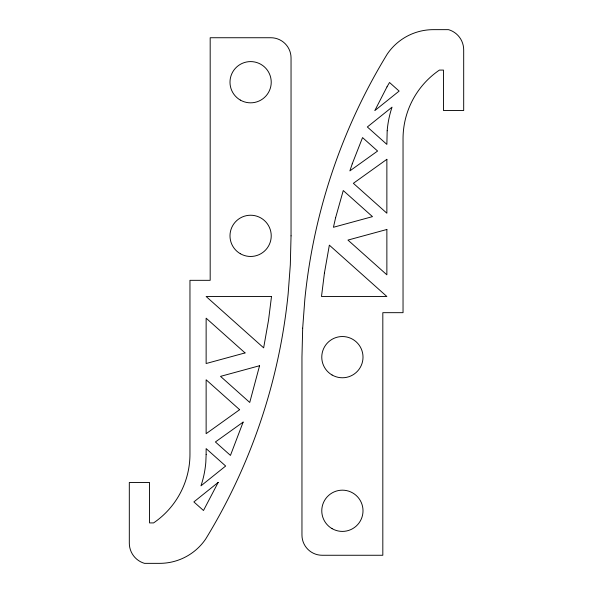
<?xml version="1.0" encoding="UTF-8"?>
<svg xmlns="http://www.w3.org/2000/svg" width="593" height="593" viewBox="0 0 593 593"><rect width="100%" height="100%" fill="white"/><g stroke="black" fill="none" stroke-linecap="round" stroke-linejoin="round"><path stroke-width="0.89" d="M291.044 235.851L290.318 264.834L288.154 293.743A581.088 581.088 0 0 1 205.697 539A55.742 55.742 0 0 1 159.636 563.35L144.477 563.35A21.059 21.059 0 0 1 129.311 543.136L129.311 482.487L149.532 482.487L149.532 522.915L153.572 522.915A83.109 83.109 0 0 0 189.96 454.186L189.96 280.326L210.181 280.326L210.181 37.737L270.823 37.737A20.214 20.214 0 0 1 291.044 57.951L291.044 235.851M302.682 328.166L301.956 357.149L301.956 535.049A20.214 20.214 0 0 0 322.177 555.263L382.819 555.263L382.819 312.674L403.04 312.674L403.04 138.814A83.109 83.109 0 0 1 439.428 70.085L443.468 70.085L443.468 110.513L463.689 110.513L463.689 49.864A21.059 21.059 0 0 0 448.523 29.65L433.364 29.65A55.742 55.742 0 0 0 387.303 54A581.088 581.088 0 0 0 304.846 299.257L302.682 328.166M206.134 454.512L205.823 462.236A99.298 99.298 0 0 1 200.96 485.852L225.659 466.031L206.134 448.605L206.134 454.512M387.177 130.764L386.866 144.395L367.341 126.969L392.04 107.148A99.298 99.298 0 0 0 387.177 130.764M271.505 296.5L268.547 320.094L263.648 347.846L206.134 296.5L271.505 296.5M324.453 272.906L321.495 296.5L386.866 296.5L329.352 245.154L324.453 272.906M259.571 365.725L249.742 402.454L220.522 376.37L259.571 365.725M335.623 217.675L333.429 227.275L372.478 216.63L343.258 190.546L335.623 217.675M243.13 422.105L230.455 455.402L215.407 441.963L243.13 422.105M352.242 163.831L349.87 170.895L377.593 151.037L362.545 137.598L352.242 163.831M387.007 86.837L374.813 110.602L399.133 91.085L389.512 82.494L387.007 86.837M218.187 482.398L203.488 510.506L193.867 501.915L218.187 482.398M386.866 159.317L353.369 183.311L386.866 213.213L386.866 159.317M239.631 409.689L206.134 433.683L206.134 379.787L239.631 409.689M386.866 229.476L347.95 240.083L386.866 274.818L386.866 229.476M245.05 352.917L206.134 363.524L206.134 318.182L245.05 352.917M240.298 100.069A20.622 20.622 0 0 0 271.231 82.212A20.622 20.622 0 0 0 240.298 64.355A20.622 20.622 0 0 0 240.298 100.069M240.298 253.708A20.622 20.622 0 0 0 271.231 235.851A20.622 20.622 0 0 0 240.298 217.994A20.622 20.622 0 0 0 240.298 253.708M332.08 528.645A20.622 20.622 0 0 0 363.012 510.788A20.622 20.622 0 0 0 332.08 492.931A20.622 20.622 0 0 0 332.08 528.645M332.08 375.006A20.622 20.622 0 0 0 363.012 357.149A20.622 20.622 0 0 0 332.08 339.292A20.622 20.622 0 0 0 332.08 375.006"/></g></svg>
